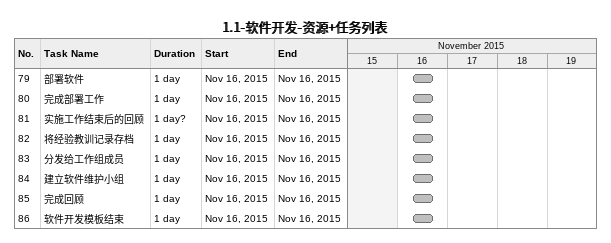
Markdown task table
1.1-软件开发-资源+任务列表

| ID | Task | Duration | Start | Finish |
|---|---|---|---|---|
| 79 | 部署软件 | 1d | 2015-11-16 | 2015-11-16 |
| 80 | 完成部署工作 | 1d | 2015-11-16 | 2015-11-16 |
| 81 | 实施工作结束后的回顾 | 1d? | 2015-11-16 | 2015-11-16 |
| 82 | 将经验教训记录存档 | 1d | 2015-11-16 | 2015-11-16 |
| 83 | 分发给工作组成员 | 1d | 2015-11-16 | 2015-11-16 |
| 84 | 建立软件维护小组 | 1d | 2015-11-16 | 2015-11-16 |
| 85 | 完成回顾 | 1d | 2015-11-16 | 2015-11-16 |
| 86 | 软件开发模板结束 | 1d | 2015-11-16 | 2015-11-16 |
